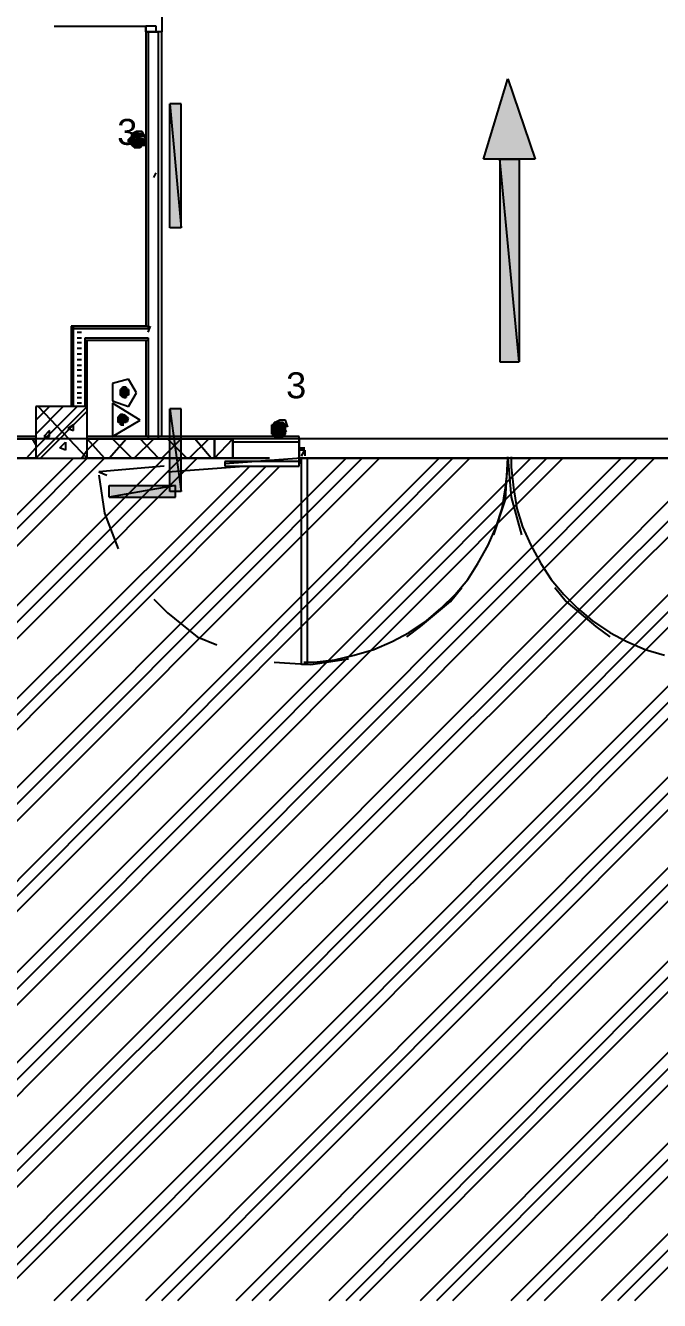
# Model space of a CAD drawing. Header units: millimetres. Extents: x 5 to 415, y 48 to 251.
# Drawn here: x 51.49 to 61.25, y 58.42 to 78.04 of the extents above; entities that cross this region are included whole.
import ezdxf

# ---------------------------------------------------------------- set-up
doc = ezdxf.new("R2010")
doc.units = ezdxf.units.MM
for name, color, linetype in [('H', 7, 'Continuous'), ('P', 7, 'Continuous'), ('T', 7, 'Continuous')]:
    doc.layers.add(name, color=color, linetype=linetype)

msp = doc.modelspace()

# ---------------------------------------------------------------- hatches: boundary and pattern name
at = {"layer": 'H', "linetype": 'Continuous'}
for points in [[(58.543, 75.988), (58.932, 77.223), (59.355, 75.988), (58.543, 75.988)], [(53.728, 74.93), (53.728, 76.835), (53.887, 76.835), (53.887, 74.93), (53.728, 74.93)], [(53.128, 76.323), (53.128, 76.376), (53.305, 76.376), (53.34, 76.323), (53.128, 76.323)], [(53.164, 76.376), (53.217, 76.412), (53.252, 76.376), (53.164, 76.376)], [(53.093, 76.288), (53.128, 76.323), (53.34, 76.323), (53.34, 76.288), (53.093, 76.288)], [(53.093, 76.235), (53.093, 76.288), (53.34, 76.288), (53.34, 76.235), (53.093, 76.235)], [(53.128, 76.2), (53.128, 76.235), (53.34, 76.235), (53.34, 76.2), (53.128, 76.2)], [(53.164, 76.165), (53.128, 76.2), (53.305, 76.2), (53.252, 76.165), (53.164, 76.165)], [(58.808, 72.849), (58.808, 75.988), (59.09, 75.988), (59.09, 72.849), (58.808, 72.849)], [(53.005, 72.302), (52.952, 72.355), (52.952, 72.443), (53.005, 72.478), (53.005, 72.302)], [(53.005, 72.302), (53.005, 72.478), (53.04, 72.478), (53.04, 72.302), (53.005, 72.302)], [(53.04, 72.355), (53.04, 72.443), (53.093, 72.443), (53.093, 72.355), (53.04, 72.355)], [(52.917, 71.931), (52.917, 72.002), (52.952, 72.055), (52.952, 71.931), (52.917, 71.931)], [(52.952, 71.878), (52.952, 72.055), (53.005, 72.055), (53.005, 71.878), (52.952, 71.878)], [(53.005, 71.931), (53.005, 72.055), (53.04, 72.002), (53.04, 71.931), (53.005, 71.931)], [(53.728, 70.873), (53.728, 72.143), (53.887, 72.143), (53.887, 70.873), (53.728, 70.873)], [(55.28, 71.843), (55.28, 71.878), (55.492, 71.878), (55.492, 71.843), (55.28, 71.843)], [(55.28, 71.79), (55.28, 71.843), (55.492, 71.843), (55.492, 71.79), (55.28, 71.79)], [(55.333, 71.878), (55.333, 71.931), (55.457, 71.931), (55.492, 71.878), (55.333, 71.878)], [(55.28, 71.755), (55.28, 71.79), (55.492, 71.79), (55.492, 71.755), (55.28, 71.755)], [(55.333, 71.72), (55.333, 71.755), (55.492, 71.755), (55.457, 71.72), (55.333, 71.72)], [(52.793, 70.785), (52.793, 70.944), (53.799, 70.944), (53.799, 70.785), (52.793, 70.785)]]:
    msp.add_hatch(color=256, dxfattribs=at).paths.add_polyline_path(points)

# ---------------------------------------------------------------- linework, layer by layer
at = {"layer": 'P'}
for points in [[(53.587, 80.91), (53.587, 77.946)], [(51.929, 78.034), (53.34, 78.034)], [(51.929, 78.034), (53.34, 78.034)], [(53.34, 77.946), (53.34, 78.034)], [(53.499, 78.034), (53.34, 78.034)], [(53.34, 78.034), (53.34, 77.946)], [(53.34, 77.946), (53.34, 73.413)], [(53.34, 77.946), (53.499, 77.946)], [(53.587, 77.946), (53.34, 77.946)], [(53.375, 77.946), (53.375, 73.378)], [(53.375, 77.946), (53.375, 73.413)], [(53.534, 77.946), (53.375, 77.946)], [(53.375, 77.946), (53.534, 77.946)], [(53.534, 77.946), (53.375, 77.946)], [(53.375, 77.946), (53.534, 77.946)], [(53.375, 77.946), (53.534, 77.946)], [(53.499, 77.946), (53.499, 78.034)], [(53.534, 71.72), (53.534, 77.946)], [(53.534, 71.684), (53.534, 77.946)], [(53.587, 71.72), (53.587, 77.946)], [(58.543, 75.988), (58.914, 77.223)], [(58.914, 77.223), (59.337, 75.988)], [(53.887, 76.835), (53.71, 76.835)], [(53.71, 76.835), (53.887, 74.93)], [(53.71, 76.835), (53.887, 74.93)], [(53.71, 74.93), (53.71, 76.835)], [(53.887, 74.93), (53.887, 76.835)], [(53.075, 76.288), (53.128, 76.341)], [(53.199, 76.412), (53.128, 76.376)], [(53.128, 76.376), (53.128, 76.288)], [(53.287, 76.376), (53.128, 76.376)], [(53.128, 76.376), (53.164, 76.376)], [(53.287, 76.376), (53.128, 76.376)], [(53.128, 76.376), (53.287, 76.376)], [(53.128, 76.376), (53.287, 76.376)], [(53.287, 76.376), (53.128, 76.376)], [(53.287, 76.376), (53.128, 76.376)], [(53.128, 76.376), (53.34, 76.341)], [(53.128, 76.376), (53.34, 76.341)], [(53.128, 76.341), (53.128, 76.376)], [(53.34, 76.341), (53.128, 76.341)], [(53.34, 76.341), (53.128, 76.341)], [(53.128, 76.341), (53.34, 76.341)], [(53.128, 76.341), (53.34, 76.341)], [(53.34, 76.341), (53.128, 76.341)], [(53.34, 76.341), (53.128, 76.341)], [(53.128, 76.341), (53.34, 76.288)], [(53.128, 76.341), (53.34, 76.288)], [(53.199, 76.412), (53.164, 76.376)], [(53.164, 76.376), (53.199, 76.412)], [(53.252, 76.376), (53.164, 76.376)], [(53.164, 76.376), (53.252, 76.376)], [(53.164, 76.376), (53.252, 76.376)], [(53.252, 76.376), (53.164, 76.376)], [(53.252, 76.376), (53.164, 76.376)], [(53.164, 76.376), (53.287, 76.376)], [(53.164, 76.376), (53.287, 76.376)], [(53.287, 76.412), (53.199, 76.412)], [(53.252, 76.376), (53.252, 76.376)], [(53.252, 76.376), (53.252, 76.376)], [(53.252, 76.376), (53.252, 76.376)], [(53.252, 76.376), (53.252, 76.376)], [(53.287, 76.376), (53.252, 76.376)], [(53.34, 76.306), (53.287, 76.412)], [(53.287, 76.376), (53.287, 76.376)], [(53.287, 76.376), (53.287, 76.376)], [(53.34, 76.341), (53.287, 76.376)], [(53.34, 76.341), (53.34, 76.341)], [(53.34, 76.341), (53.34, 76.341)], [(53.34, 76.288), (53.34, 76.341)], [(53.34, 76.288), (53.075, 76.288)], [(53.34, 76.288), (53.075, 76.288)], [(53.075, 76.288), (53.34, 76.288)], [(53.075, 76.288), (53.34, 76.288)], [(53.34, 76.288), (53.075, 76.288)], [(53.34, 76.288), (53.075, 76.288)], [(53.075, 76.288), (53.34, 76.253)], [(53.075, 76.288), (53.34, 76.253)], [(53.075, 76.253), (53.075, 76.288)], [(53.34, 76.253), (53.075, 76.253)], [(53.34, 76.253), (53.075, 76.253)], [(53.075, 76.253), (53.128, 76.253)], [(53.075, 76.253), (53.34, 76.253)], [(53.34, 76.253), (53.075, 76.253)], [(53.128, 76.288), (53.164, 76.218)], [(53.128, 76.253), (53.34, 76.253)], [(53.34, 76.253), (53.128, 76.253)], [(53.128, 76.253), (53.34, 76.2)], [(53.128, 76.253), (53.34, 76.2)], [(53.128, 76.2), (53.128, 76.253)], [(53.34, 76.2), (53.128, 76.2)], [(53.287, 76.2), (53.128, 76.2)], [(53.128, 76.2), (53.287, 76.2)], [(53.128, 76.2), (53.287, 76.2)], [(53.287, 76.2), (53.128, 76.2)], [(53.287, 76.2), (53.128, 76.2)], [(53.128, 76.2), (53.287, 76.2)], [(53.287, 76.2), (53.128, 76.2)], [(53.128, 76.2), (53.34, 76.2)], [(53.287, 76.2), (53.128, 76.2)], [(53.128, 76.2), (53.252, 76.165)], [(53.128, 76.2), (53.252, 76.165)], [(53.164, 76.165), (53.128, 76.2)], [(53.164, 76.218), (53.252, 76.218)], [(53.252, 76.165), (53.164, 76.165)], [(53.252, 76.165), (53.164, 76.165)], [(53.164, 76.165), (53.252, 76.165)], [(53.164, 76.165), (53.252, 76.165)], [(53.252, 76.165), (53.164, 76.165)], [(53.199, 76.165), (53.164, 76.165)], [(53.164, 76.165), (53.199, 76.165)], [(53.199, 76.165), (53.252, 76.165)], [(53.252, 76.165), (53.199, 76.165)], [(53.252, 76.218), (53.322, 76.253)], [(53.252, 76.165), (53.287, 76.2)], [(53.252, 76.165), (53.252, 76.165)], [(53.252, 76.165), (53.252, 76.165)], [(53.287, 76.2), (53.287, 76.2)], [(53.287, 76.2), (53.287, 76.2)], [(53.34, 76.2), (53.287, 76.2)], [(53.34, 76.288), (53.34, 76.288)], [(53.34, 76.288), (53.34, 76.288)], [(53.34, 76.253), (53.34, 76.288)], [(53.34, 76.253), (53.34, 76.253)], [(53.34, 76.2), (53.34, 76.253)], [(59.337, 75.988), (58.543, 75.988)], [(59.09, 72.866), (58.79, 75.988)], [(58.79, 75.988), (58.79, 72.866)], [(59.09, 72.866), (58.79, 75.988)], [(58.79, 75.988), (59.09, 75.988)], [(59.09, 75.988), (59.09, 72.866)], [(53.463, 75.706), (53.499, 75.777)], [(53.887, 74.93), (53.71, 74.93)], [(53.34, 73.413), (52.193, 73.413)], [(52.193, 73.413), (52.193, 72.178)], [(52.229, 73.413), (53.375, 73.413)], [(52.229, 72.178), (52.229, 73.413)], [(53.375, 73.325), (53.411, 73.413)], [(52.229, 73.378), (53.375, 73.378)], [(52.229, 72.178), (52.229, 73.378)], [(52.282, 73.325), (52.352, 73.325)], [(52.282, 73.237), (52.352, 73.237)], [(52.405, 73.237), (53.375, 73.237)], [(52.405, 72.178), (52.405, 73.237)], [(52.405, 73.201), (53.375, 73.201)], [(52.405, 72.178), (52.405, 73.201)], [(52.44, 73.201), (53.34, 73.201)], [(52.44, 72.178), (52.44, 73.201)], [(53.34, 73.201), (53.34, 71.72)], [(53.375, 73.237), (53.375, 71.684)], [(53.375, 73.201), (53.375, 71.72)], [(52.282, 73.166), (52.352, 73.166)], [(52.282, 73.078), (52.352, 73.078)], [(52.282, 72.99), (52.352, 72.99)], [(52.282, 72.902), (52.352, 72.902)], [(52.282, 72.813), (52.352, 72.813)], [(58.79, 72.866), (59.09, 72.866)], [(52.282, 72.743), (52.352, 72.743)], [(52.282, 72.655), (52.352, 72.655)], [(52.282, 72.566), (52.352, 72.566)], [(52.282, 72.478), (52.352, 72.478)], [(53.075, 72.602), (52.828, 72.531)], [(52.828, 72.531), (52.828, 72.267)], [(53.005, 72.478), (52.952, 72.425)], [(52.952, 72.355), (52.987, 72.478)], [(52.987, 72.478), (52.952, 72.443)], [(52.952, 72.355), (52.987, 72.478)], [(52.952, 72.443), (52.952, 72.443)], [(52.952, 72.443), (52.952, 72.443)], [(52.952, 72.443), (52.952, 72.355)], [(52.952, 72.355), (52.952, 72.443)], [(52.952, 72.443), (52.952, 72.443)], [(52.952, 72.355), (52.952, 72.443)], [(52.952, 72.443), (52.952, 72.443)], [(52.952, 72.443), (52.952, 72.355)], [(52.952, 72.443), (52.952, 72.355)], [(52.952, 72.355), (52.952, 72.443)], [(52.952, 72.443), (52.952, 72.355)], [(52.952, 72.355), (52.952, 72.443)], [(52.952, 72.443), (52.952, 72.443)], [(52.952, 72.355), (52.952, 72.443)], [(52.952, 72.443), (52.952, 72.443)], [(52.952, 72.443), (52.952, 72.355)], [(52.952, 72.443), (52.952, 72.355)], [(52.952, 72.355), (52.952, 72.443)], [(52.952, 72.443), (52.952, 72.355)], [(52.952, 72.425), (52.97, 72.372)], [(52.987, 72.478), (52.987, 72.319)], [(52.987, 72.478), (52.987, 72.319)], [(52.987, 72.319), (52.987, 72.478)], [(52.987, 72.478), (52.987, 72.478)], [(52.987, 72.319), (52.987, 72.478)], [(52.987, 72.478), (52.987, 72.478)], [(52.987, 72.478), (52.987, 72.319)], [(52.987, 72.478), (52.987, 72.319)], [(52.987, 72.319), (52.987, 72.478)], [(52.987, 72.478), (52.987, 72.319)], [(52.987, 72.319), (52.987, 72.478)], [(52.987, 72.478), (52.987, 72.478)], [(52.987, 72.478), (52.987, 72.319)], [(52.987, 72.319), (53.04, 72.478)], [(53.04, 72.478), (52.987, 72.478)], [(52.987, 72.319), (53.04, 72.478)], [(53.075, 72.425), (53.005, 72.478)], [(53.04, 72.478), (53.04, 72.319)], [(53.04, 72.478), (53.04, 72.319)], [(53.04, 72.319), (53.04, 72.478)], [(53.04, 72.478), (53.04, 72.478)], [(53.04, 72.319), (53.04, 72.478)], [(53.04, 72.478), (53.04, 72.478)], [(53.04, 72.478), (53.04, 72.319)], [(53.04, 72.478), (53.04, 72.319)], [(53.04, 72.443), (53.04, 72.478)], [(53.04, 72.319), (53.04, 72.443)], [(53.04, 72.319), (53.04, 72.443)], [(53.04, 72.443), (53.04, 72.355)], [(53.04, 72.443), (53.04, 72.355)], [(53.04, 72.355), (53.04, 72.443)], [(53.04, 72.443), (53.04, 72.443)], [(53.04, 72.355), (53.04, 72.443)], [(53.04, 72.443), (53.04, 72.443)], [(53.04, 72.443), (53.04, 72.355)], [(53.04, 72.443), (53.04, 72.355)], [(53.04, 72.355), (53.075, 72.443)], [(53.075, 72.443), (53.04, 72.443)], [(53.04, 72.355), (53.075, 72.443)], [(53.058, 72.372), (53.075, 72.425)], [(53.199, 72.39), (53.075, 72.602)], [(53.075, 72.443), (53.075, 72.355)], [(53.075, 72.443), (53.075, 72.355)], [(53.075, 72.355), (53.075, 72.443)], [(53.075, 72.443), (53.075, 72.443)], [(53.075, 72.355), (53.075, 72.443)], [(53.075, 72.443), (53.075, 72.443)], [(53.075, 72.443), (53.075, 72.355)], [(53.075, 72.39), (53.075, 72.443)], [(53.075, 72.443), (53.075, 72.39)], [(52.282, 72.39), (52.352, 72.39)], [(52.282, 72.319), (52.352, 72.319)], [(52.352, 72.231), (52.282, 72.231)], [(52.828, 72.267), (53.075, 72.178)], [(53.252, 71.967), (52.828, 72.231)], [(52.828, 72.231), (52.828, 71.72)], [(52.952, 72.39), (52.952, 72.39)], [(52.952, 72.39), (52.952, 72.39)], [(52.952, 72.39), (52.952, 72.39)], [(52.952, 72.39), (52.952, 72.39)], [(52.952, 72.39), (52.952, 72.355)], [(52.952, 72.355), (52.952, 72.39)], [(52.987, 72.319), (52.952, 72.355)], [(52.97, 72.372), (53.058, 72.372)], [(53.04, 72.319), (52.987, 72.319)], [(53.04, 72.355), (53.04, 72.319)], [(53.075, 72.355), (53.04, 72.355)], [(53.075, 72.178), (53.199, 72.39)], [(53.075, 72.39), (53.075, 72.39)], [(53.075, 72.39), (53.075, 72.39)], [(53.075, 72.39), (53.075, 72.39)], [(53.075, 72.39), (53.075, 72.39)], [(53.075, 72.39), (53.075, 72.355)], [(53.075, 72.355), (53.075, 72.39)], [(51.647, 71.385), (52.44, 72.178)], [(51.647, 71.967), (51.858, 72.178)], [(51.647, 71.755), (52.07, 72.178)], [(51.647, 71.543), (52.282, 72.178)], [(52.44, 72.178), (51.647, 72.178)], [(51.647, 72.178), (51.647, 71.385)], [(51.682, 72.178), (52.44, 71.385)], [(51.717, 71.385), (52.44, 72.108)], [(52.44, 71.385), (52.44, 72.178)], [(52.917, 71.931), (52.952, 72.055)], [(52.952, 72.055), (52.917, 72.02)], [(52.917, 71.931), (52.952, 72.055)], [(52.917, 72.02), (52.917, 72.02)], [(52.917, 72.02), (52.917, 72.02)], [(52.917, 71.967), (52.917, 72.02)], [(52.917, 72.02), (52.917, 71.967)], [(52.917, 72.02), (52.917, 71.967)], [(52.917, 71.967), (52.917, 72.02)], [(52.917, 72.02), (52.917, 71.931)], [(52.917, 71.931), (52.917, 72.02)], [(52.917, 71.931), (52.917, 72.02)], [(52.917, 72.02), (52.917, 72.02)], [(52.917, 72.02), (52.917, 71.931)], [(52.917, 72.02), (52.917, 71.931)], [(52.917, 71.931), (52.917, 72.02)], [(52.917, 72.02), (52.917, 71.931)], [(52.917, 71.931), (52.917, 72.02)], [(52.917, 72.02), (52.917, 72.02)], [(52.917, 71.931), (52.917, 72.02)], [(52.917, 72.02), (52.917, 72.02)], [(52.917, 72.02), (52.917, 71.931)], [(52.917, 72.02), (52.917, 71.931)], [(53.005, 72.055), (52.952, 72.002)], [(52.952, 72.055), (52.952, 71.931)], [(52.952, 72.055), (52.952, 71.931)], [(52.952, 71.896), (52.952, 72.055)], [(52.952, 71.931), (52.952, 72.055)], [(52.952, 72.055), (52.952, 72.055)], [(52.952, 72.055), (52.952, 71.931)], [(52.952, 72.055), (52.952, 71.896)], [(52.952, 71.896), (52.952, 72.055)], [(52.952, 72.055), (52.952, 71.896)], [(52.952, 71.896), (52.952, 72.055)], [(52.952, 72.055), (52.952, 72.055)], [(52.952, 72.055), (52.952, 71.896)], [(52.952, 71.896), (52.987, 72.055)], [(52.987, 72.055), (52.952, 72.055)], [(52.952, 71.896), (52.987, 72.055)], [(52.987, 72.055), (52.987, 71.896)], [(52.987, 72.055), (52.987, 71.896)], [(52.987, 71.896), (52.987, 72.055)], [(52.987, 72.055), (52.987, 72.055)], [(52.987, 71.896), (52.987, 72.055)], [(52.987, 72.055), (52.987, 72.055)], [(52.987, 72.055), (52.987, 71.896)], [(52.987, 72.055), (52.987, 71.896)], [(52.987, 71.896), (52.987, 72.055)], [(52.987, 72.055), (52.987, 71.896)], [(52.987, 71.896), (52.987, 72.055)], [(52.987, 72.055), (52.987, 72.055)], [(52.987, 71.896), (52.987, 72.055)], [(52.987, 72.055), (52.987, 71.931)], [(52.987, 71.896), (52.987, 72.055)], [(52.987, 72.055), (52.987, 72.055)], [(52.987, 72.055), (52.987, 71.896)], [(52.987, 72.055), (52.987, 71.931)], [(53.04, 72.02), (52.987, 72.055)], [(52.987, 71.931), (53.04, 72.02)], [(52.987, 71.931), (53.04, 72.02)], [(53.075, 72.002), (53.005, 72.055)], [(53.04, 72.02), (53.04, 71.931)], [(53.04, 72.02), (53.04, 71.931)], [(53.04, 71.931), (53.04, 72.02)], [(53.04, 72.02), (53.04, 72.02)], [(53.04, 71.931), (53.04, 72.02)], [(53.04, 72.02), (53.04, 72.02)], [(53.04, 72.02), (53.04, 71.931)], [(53.04, 72.02), (53.04, 71.931)], [(53.04, 71.931), (53.04, 72.02)], [(53.04, 72.02), (53.04, 71.931)], [(53.04, 71.931), (53.04, 72.02)], [(53.04, 72.02), (53.04, 72.02)], [(53.04, 71.931), (53.04, 72.02)], [(53.04, 72.02), (53.04, 71.967)], [(53.04, 71.931), (53.04, 72.02)], [(53.04, 72.02), (53.04, 72.02)], [(53.04, 72.02), (53.04, 71.931)], [(53.04, 71.967), (53.04, 72.02)], [(53.04, 72.02), (53.04, 71.967)], [(53.887, 72.143), (53.71, 72.143)], [(53.71, 72.143), (53.887, 70.873)], [(53.71, 72.143), (53.887, 70.873)], [(53.71, 70.873), (53.71, 72.143)], [(53.887, 70.873), (53.887, 72.143)], [(52.229, 71.896), (52.141, 71.843)], [(52.141, 71.843), (52.229, 71.808)], [(52.229, 71.808), (52.229, 71.896)], [(52.828, 71.72), (53.252, 71.967)], [(52.952, 71.931), (52.917, 71.931)], [(52.952, 72.002), (52.97, 71.949)], [(52.952, 71.931), (52.952, 71.896)], [(52.987, 71.896), (52.952, 71.896)], [(52.97, 71.949), (53.058, 71.949)], [(52.987, 71.931), (52.987, 71.896)], [(53.04, 71.931), (52.987, 71.931)], [(53.04, 71.967), (53.04, 71.931)], [(53.04, 71.967), (53.04, 71.967)], [(53.04, 71.967), (53.04, 71.967)], [(53.058, 71.949), (53.075, 72.002)], [(55.316, 71.896), (55.28, 71.896)], [(55.28, 71.896), (55.492, 71.896)], [(55.492, 71.896), (55.28, 71.896)], [(55.28, 71.896), (55.492, 71.896)], [(55.492, 71.896), (55.28, 71.896)], [(55.28, 71.896), (55.492, 71.896)], [(55.492, 71.896), (55.28, 71.896)], [(55.28, 71.896), (55.492, 71.843)], [(55.28, 71.896), (55.492, 71.843)], [(55.28, 71.843), (55.28, 71.896)], [(55.492, 71.843), (55.28, 71.843)], [(55.492, 71.843), (55.28, 71.843)], [(55.28, 71.843), (55.492, 71.843)], [(55.28, 71.843), (55.492, 71.843)], [(55.492, 71.843), (55.28, 71.843)], [(55.492, 71.843), (55.28, 71.843)], [(55.28, 71.843), (55.492, 71.808)], [(55.28, 71.843), (55.492, 71.808)], [(55.28, 71.808), (55.28, 71.843)], [(55.333, 71.931), (55.316, 71.843)], [(55.457, 71.931), (55.316, 71.931)], [(55.316, 71.931), (55.368, 71.931)], [(55.457, 71.931), (55.316, 71.931)], [(55.316, 71.931), (55.457, 71.931)], [(55.316, 71.931), (55.457, 71.931)], [(55.457, 71.931), (55.316, 71.931)], [(55.457, 71.931), (55.316, 71.931)], [(55.316, 71.931), (55.492, 71.896)], [(55.316, 71.931), (55.492, 71.896)], [(55.316, 71.896), (55.316, 71.931)], [(55.492, 71.896), (55.316, 71.896)], [(55.492, 71.896), (55.316, 71.896)], [(55.316, 71.896), (55.492, 71.896)], [(55.492, 71.896), (55.316, 71.896)], [(55.316, 71.843), (55.368, 71.773)], [(55.404, 71.967), (55.333, 71.931)], [(55.368, 71.931), (55.404, 71.931)], [(55.404, 71.931), (55.368, 71.931)], [(55.404, 71.931), (55.368, 71.931)], [(55.368, 71.931), (55.404, 71.931)], [(55.368, 71.931), (55.457, 71.931)], [(55.492, 71.967), (55.404, 71.967)], [(55.404, 71.931), (55.457, 71.931)], [(55.457, 71.931), (55.404, 71.931)], [(55.457, 71.931), (55.457, 71.931)], [(55.457, 71.931), (55.457, 71.931)], [(55.492, 71.896), (55.457, 71.931)], [(55.527, 71.861), (55.492, 71.967)], [(55.492, 71.896), (55.492, 71.896)], [(55.492, 71.896), (55.492, 71.896)], [(55.492, 71.843), (55.492, 71.896)], [(55.492, 71.843), (55.492, 71.843)], [(55.492, 71.843), (55.492, 71.843)], [(55.492, 71.808), (55.492, 71.843)], [(393.982, 71.684), (38.858, 71.684)], [(51.647, 71.72), (39.282, 71.72)], [(39.282, 71.684), (51.647, 71.684)], [(51.647, 71.684), (45.632, 71.684)], [(51.647, 71.596), (51.594, 71.684)], [(51.858, 71.808), (51.77, 71.72)], [(51.77, 71.72), (51.858, 71.72)], [(51.858, 71.72), (51.858, 71.808)], [(52.017, 71.543), (52.105, 71.632)], [(52.105, 71.632), (52.105, 71.508)], [(54.557, 71.72), (52.44, 71.72)], [(52.44, 71.508), (52.617, 71.684)], [(52.705, 71.385), (52.44, 71.684)], [(54.398, 71.684), (52.44, 71.684)], [(52.44, 71.684), (54.557, 71.684)], [(52.776, 71.385), (53.04, 71.684)], [(53.128, 71.385), (52.828, 71.684)], [(53.164, 71.385), (53.463, 71.684)], [(53.534, 71.385), (53.252, 71.684)], [(53.534, 71.684), (53.375, 71.684)], [(53.587, 71.385), (53.887, 71.684)], [(53.975, 71.385), (53.675, 71.684)], [(54.01, 71.385), (54.31, 71.684)], [(54.345, 71.385), (54.098, 71.684)], [(54.398, 71.385), (54.398, 71.684)], [(54.398, 71.385), (54.681, 71.684)], [(54.398, 71.385), (54.398, 71.684)], [(54.398, 71.684), (54.681, 71.684)], [(54.681, 71.684), (54.398, 71.684)], [(54.398, 71.684), (54.398, 71.385)], [(55.704, 71.72), (54.557, 71.72)], [(54.557, 71.684), (54.681, 71.684)], [(54.681, 71.684), (54.681, 71.385)], [(54.681, 71.385), (54.681, 71.684)], [(54.681, 71.684), (54.681, 71.385)], [(55.704, 71.632), (54.681, 71.632)], [(55.492, 71.808), (55.28, 71.808)], [(55.492, 71.808), (55.28, 71.808)], [(55.28, 71.808), (55.492, 71.808)], [(55.28, 71.808), (55.492, 71.808)], [(55.492, 71.808), (55.28, 71.808)], [(55.492, 71.808), (55.28, 71.808)], [(55.28, 71.808), (55.492, 71.755)], [(55.28, 71.808), (55.492, 71.755)], [(55.28, 71.755), (55.28, 71.808)], [(55.492, 71.755), (55.28, 71.755)], [(55.492, 71.755), (55.28, 71.755)], [(55.28, 71.755), (55.316, 71.755)], [(55.28, 71.755), (55.492, 71.755)], [(55.492, 71.755), (55.28, 71.755)], [(55.316, 71.755), (55.492, 71.755)], [(55.492, 71.755), (55.316, 71.755)], [(55.316, 71.755), (55.457, 71.72)], [(55.316, 71.755), (55.457, 71.72)], [(55.316, 71.72), (55.316, 71.755)], [(55.457, 71.72), (55.316, 71.72)], [(55.457, 71.72), (55.316, 71.72)], [(55.316, 71.72), (55.457, 71.72)], [(55.316, 71.72), (55.457, 71.72)], [(55.457, 71.72), (55.316, 71.72)], [(55.457, 71.72), (55.316, 71.72)], [(55.316, 71.72), (55.404, 71.72)], [(55.316, 71.72), (55.404, 71.72)], [(55.368, 71.72), (55.316, 71.72)], [(55.368, 71.773), (55.457, 71.773)], [(55.404, 71.72), (55.368, 71.72)], [(55.368, 71.72), (55.404, 71.72)], [(55.404, 71.72), (55.368, 71.72)], [(55.404, 71.72), (55.457, 71.72)], [(55.404, 71.72), (55.404, 71.72)], [(55.404, 71.72), (55.404, 71.72)], [(55.457, 71.773), (55.51, 71.808)], [(55.457, 71.72), (55.492, 71.755)], [(55.457, 71.72), (55.457, 71.72)], [(55.457, 71.72), (55.457, 71.72)], [(55.492, 71.808), (55.492, 71.808)], [(55.492, 71.808), (55.492, 71.808)], [(55.492, 71.755), (55.492, 71.808)], [(55.492, 71.755), (55.492, 71.755)], [(55.704, 71.261), (55.704, 71.72)], [(55.704, 71.684), (55.704, 71.296)], [(55.704, 71.296), (55.704, 71.684)], [(55.704, 71.684), (55.704, 71.296)], [(55.704, 71.684), (55.704, 71.296)], [(55.704, 71.684), (55.704, 71.296)], [(51.506, 71.385), (51.647, 71.543)], [(52.105, 71.508), (52.017, 71.543)], [(52.352, 71.385), (52.44, 71.508)], [(55.704, 71.543), (55.792, 71.543)], [(55.792, 71.508), (55.704, 71.508)], [(55.739, 71.42), (55.792, 71.508)], [(55.792, 71.508), (55.792, 71.42)], [(39.282, 58.42), (52.229, 71.385)], [(51.647, 71.385), (39.317, 71.385)], [(39.317, 71.385), (55.245, 71.385)], [(39.529, 58.42), (52.44, 71.385)], [(39.793, 58.42), (52.705, 71.385)], [(40.675, 58.42), (53.622, 71.385)], [(40.922, 58.42), (53.887, 71.385)], [(41.187, 58.42), (54.134, 71.385)], [(42.069, 58.42), (54.945, 71.261)], [(42.333, 58.42), (55.192, 71.261)], [(42.58, 58.42), (55.404, 71.261)], [(43.462, 58.42), (56.427, 71.385)], [(43.727, 58.42), (56.674, 71.385)], [(43.974, 58.42), (56.938, 71.385)], [(44.909, 58.42), (57.856, 71.385)], [(45.156, 58.42), (58.067, 71.385)], [(45.367, 58.42), (58.332, 71.385)], [(45.632, 71.385), (51.647, 71.385)], [(46.302, 58.42), (59.267, 71.385)], [(46.567, 58.42), (59.514, 71.385)], [(46.814, 58.42), (59.761, 71.385)], [(47.696, 58.42), (60.66, 71.385)], [(47.96, 58.42), (60.907, 71.385)], [(48.207, 58.42), (61.172, 71.385)], [(49.107, 58.42), (62.054, 71.385)], [(49.354, 58.42), (62.23, 71.261)], [(49.601, 58.42), (62.477, 71.261)], [(50.535, 58.42), (63.359, 71.261)], [(50.8, 58.42), (63.623, 71.261)], [(51.012, 58.42), (63.87, 71.261)], [(51.647, 71.385), (52.44, 71.385)], [(51.929, 58.42), (64.77, 71.261)], [(52.193, 58.42), (65.017, 71.261)], [(55.245, 71.385), (52.44, 71.385)], [(52.44, 71.385), (54.398, 71.385)], [(53.622, 71.261), (52.617, 71.173)], [(53.34, 58.42), (66.287, 71.385)], [(53.587, 58.42), (66.534, 71.385)], [(53.675, 71.173), (54.857, 71.261)], [(53.834, 58.42), (66.798, 71.385)], [(54.681, 71.385), (54.398, 71.385)], [(54.398, 71.385), (54.681, 71.385)], [(54.681, 71.385), (54.557, 71.385)], [(55.739, 71.385), (54.557, 71.296)], [(54.557, 71.332), (54.557, 71.261)], [(55.704, 71.332), (54.557, 71.332)], [(54.557, 71.261), (55.704, 71.261)], [(54.733, 58.42), (67.68, 71.385)], [(54.98, 58.42), (67.945, 71.385)], [(55.245, 58.42), (68.192, 71.385)], [(55.704, 71.385), (62.142, 71.385)], [(62.142, 71.385), (55.704, 71.385)], [(55.739, 68.21), (55.739, 71.385)], [(55.739, 71.385), (55.827, 71.385)], [(55.827, 71.385), (55.827, 68.21)], [(56.162, 58.42), (69.127, 71.385)], [(56.427, 58.42), (69.338, 71.385)], [(56.638, 58.42), (69.585, 71.385)], [(57.573, 58.42), (70.52, 71.385)], [(57.82, 58.42), (70.767, 71.385)], [(58.067, 58.42), (71.032, 71.385)], [(58.879, 70.75), (58.914, 71.385)], [(58.879, 70.926), (58.914, 71.243)], [(58.914, 71.243), (58.914, 71.402)], [(58.914, 71.385), (58.967, 70.785)], [(58.967, 71.402), (58.967, 71.243)], [(58.967, 58.42), (71.914, 71.385)], [(58.967, 71.243), (59.002, 70.926)], [(59.214, 58.42), (72.178, 71.385)], [(59.478, 58.42), (72.425, 71.385)], [(60.36, 58.42), (73.307, 71.385)], [(60.607, 58.42), (73.572, 71.385)], [(60.872, 58.42), (73.819, 71.385)], [(52.44, 58.42), (65.052, 71.049)], [(52.617, 71.173), (52.74, 71.12)], [(52.617, 71.12), (52.705, 70.538)], [(53.799, 70.961), (52.776, 70.785)], [(53.799, 70.961), (52.776, 70.785)], [(52.776, 70.785), (52.776, 70.961)], [(52.776, 70.961), (53.799, 70.961)], [(53.887, 70.873), (53.71, 70.873)], [(53.887, 70.873), (53.71, 70.873)], [(53.799, 70.785), (53.799, 70.961)], [(58.826, 70.608), (58.879, 70.926)], [(59.002, 70.926), (59.055, 70.608)], [(52.776, 70.785), (53.799, 70.785)], [(58.702, 70.203), (58.879, 70.75)], [(58.967, 70.785), (59.126, 70.203)], [(52.705, 70.538), (52.917, 69.991)], [(58.738, 70.326), (58.826, 70.608)], [(59.055, 70.608), (59.143, 70.326)], [(58.614, 70.044), (58.738, 70.326)], [(59.143, 70.326), (59.267, 70.044)], [(58.455, 69.762), (58.614, 70.044)], [(59.267, 70.044), (59.425, 69.762)], [(58.297, 69.515), (58.455, 69.762)], [(59.425, 69.762), (59.584, 69.515)], [(58.103, 69.286), (58.297, 69.515)], [(59.584, 69.515), (59.778, 69.286)], [(57.891, 69.074), (58.103, 69.286)], [(58.032, 69.18), (58.208, 69.391)], [(59.637, 69.391), (59.813, 69.18)], [(59.778, 69.286), (59.99, 69.074)], [(53.463, 69.215), (53.675, 69.003)], [(57.573, 68.792), (58.032, 69.18)], [(57.662, 68.88), (57.891, 69.074)], [(59.813, 69.18), (60.272, 68.792)], [(59.99, 69.074), (60.219, 68.88)], [(53.675, 69.003), (54.134, 68.633)], [(57.397, 68.703), (57.662, 68.88)], [(60.219, 68.88), (60.484, 68.703)], [(57.132, 68.562), (57.397, 68.703)], [(57.362, 68.633), (57.573, 68.792)], [(60.272, 68.792), (60.484, 68.633)], [(60.484, 68.703), (60.748, 68.562)], [(54.134, 68.633), (54.434, 68.509)], [(56.85, 68.439), (57.132, 68.562)], [(60.748, 68.562), (61.031, 68.439)], [(55.88, 68.21), (56.462, 68.298)], [(56.25, 68.28), (56.55, 68.351)], [(56.55, 68.351), (56.85, 68.439)], [(61.031, 68.439), (61.33, 68.351)], [(55.316, 68.245), (55.88, 68.21)], [(55.827, 68.21), (55.739, 68.21)], [(55.774, 68.245), (55.933, 68.245)], [(55.933, 68.245), (56.25, 68.28)]]:
    msp.add_lwpolyline(points, dxfattribs=at)

# ---------------------------------------------------------------- texts
at = {"layer": 'T', "char_height": 0.4, "attachment_point": 7}
for insert in [(52.9, 76.2), (55.5, 72.3)]:
    msp.add_mtext('{\\fArial|b0|i0|c0|p18;3}', dxfattribs=dict(at, insert=insert))

doc.saveas('drawing.dxf')
